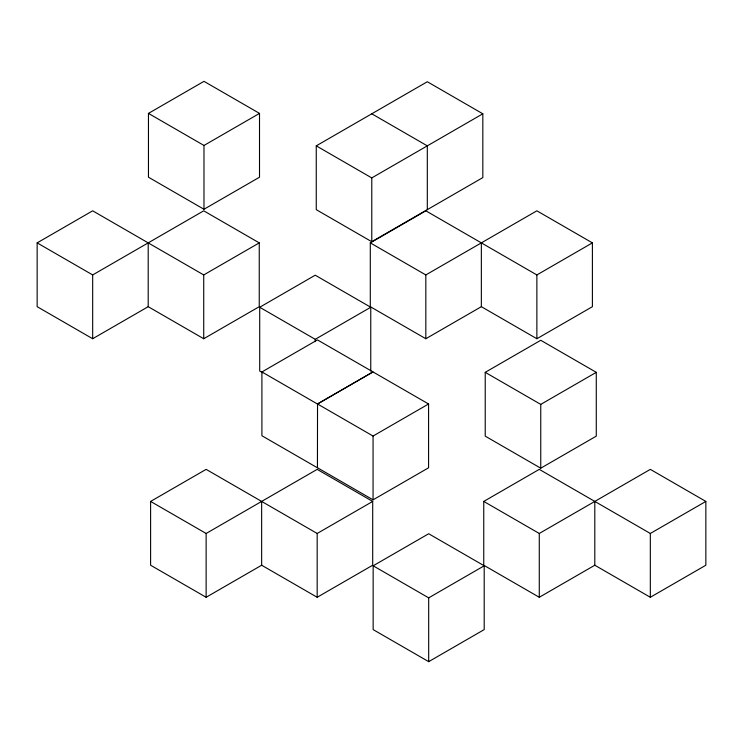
<?xml version="1.0" encoding="UTF-8"?>
<svg xmlns="http://www.w3.org/2000/svg" width="743" height="743" viewBox="0 0 743 743"><rect width="100%" height="100%" fill="white"/><g stroke="black" fill="none" stroke-linecap="round" stroke-linejoin="round"><path stroke-width="1.11" d="M148.461 113.4L203.981 81.34L259.511 113.4L259.511 177.206L203.981 209.257L148.461 177.206L148.461 113.4L203.981 145.461L259.511 113.4M37.15 242.877L92.671 210.817L203.721 274.938L259.251 242.877L259.251 306.683L203.721 338.734L148.201 306.683L92.671 338.734L37.15 306.683L37.15 242.877L92.671 274.938L203.721 210.817L259.251 242.877M316.258 145.851L427.309 81.739L482.829 113.8L482.829 177.596L371.779 241.716L316.258 209.656L316.258 145.851L371.779 177.911L482.829 113.8M370.302 242.877L425.823 210.817L536.873 274.938L592.403 242.877L592.403 306.683L536.873 338.734L481.353 306.683L425.823 338.734L370.302 306.683L370.302 242.877L425.823 274.938L536.873 210.817L592.403 242.877M262.678 372.772L259.706 371.054L259.706 307.258L315.227 275.198L370.757 307.258L370.757 371.054M259.706 307.258L315.227 339.31L370.757 307.258M261.907 371.946L317.437 403.997L372.958 371.946L317.53 403.988L317.437 467.802L261.907 435.742L261.907 371.946L317.437 339.885L428.581 403.988L428.581 467.793L373.06 499.844L317.53 467.793M150.597 501.423L206.127 469.362L317.177 533.474L372.698 501.423L372.698 565.228L317.177 597.279L261.647 565.228L206.127 597.279L150.597 565.228L150.597 501.423L206.127 533.474L317.177 469.362L372.698 501.423M317.53 403.988L373.06 436.039L428.581 403.988M485.225 372.336L540.755 340.285L596.276 372.336L596.276 436.141L540.755 468.201L485.225 436.141L485.225 372.336L540.755 404.396L596.276 372.336M483.749 501.423L539.279 469.362L650.329 533.474L705.85 501.423L705.85 565.228L650.329 597.279L594.799 565.228L539.279 597.279L483.749 565.228L483.749 501.423L539.279 533.474L650.329 469.362L705.85 501.423M373.153 565.794L428.683 533.743L484.204 565.794L484.204 629.6L428.683 661.66L373.153 629.6L373.153 565.794L428.683 597.855L484.204 565.794M371.779 113.8L427.309 145.851L427.309 209.656M650.329 533.474L650.329 597.279M594.799 501.423L594.799 565.228M540.755 404.396L540.755 468.201M539.279 533.474L539.279 597.279M536.873 274.938L536.873 338.734M481.353 242.877L481.353 306.683M428.683 597.855L428.683 661.66M425.823 274.938L425.823 338.734M373.06 436.039L373.06 499.844M371.779 177.911L371.779 241.716M317.177 533.474L317.177 597.279M315.227 339.31L315.227 341.631M261.647 501.423L261.647 565.228M206.127 533.474L206.127 597.279M203.981 145.461L203.981 209.257M203.721 274.938L203.721 338.734M148.201 242.877L148.201 306.683M92.671 274.938L92.671 338.734"/></g></svg>
